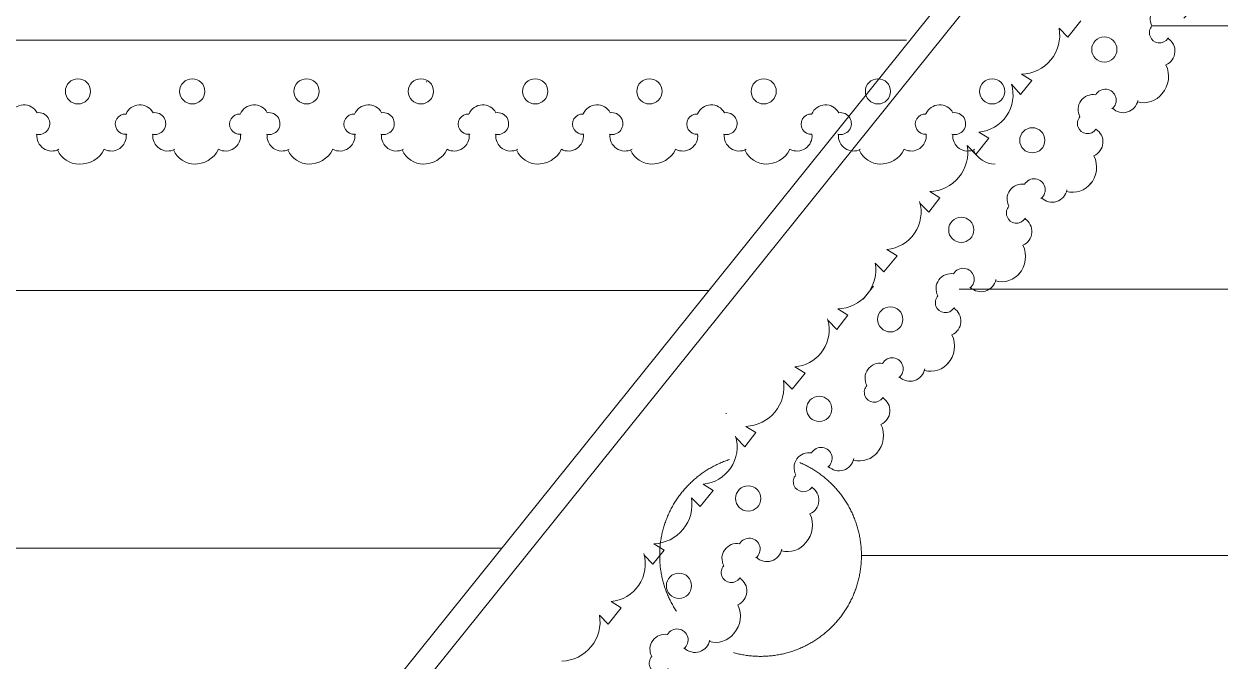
# Model space of a CAD drawing. Header units: millimetres. Extents: x 2399 to 111977, y 1313 to 59551.
# Drawn here: x 13349 to 15164, y 39237 to 40204 of the extents above; entities that cross this region are included whole.
import ezdxf

# ---------------------------------------------------------------- set-up
doc = ezdxf.new("R2010")
doc.units = ezdxf.units.MM
doc.linetypes.add('Невидимая', pattern=[391.222223, 282.222223, -109])
doc.layers.add('main line', color=7, linetype='Continuous', lineweight=13)

msp = doc.modelspace()

# ---------------------------------------------------------------- linework, layer by layer
at = {"layer": 'main line', "color": 7, "linetype": 'Continuous', "lineweight": 13}
for p, q in [((15551.7754, 41248.5074), (13784.5939, 39048.0426)), ((15538.3603, 41174.8271), (13827.993, 39045.1065)), ((14919.4152, 40197.378), (14932.6267, 40183.8338)), ((14932.6267, 40183.8338), (14952.414, 40208.471)), ((15060.1686, 40200.9059), (15413.5067, 40200.9059)), ((11458.7531, 40179.4455), (14687.6052, 40179.4455)), ((14877.8811, 40118.0406), (14862.47, 40127.5722)), ((14847.0413, 40112.6501), (14860.9354, 40096.6328)), ((14860.9354, 40096.6328), (14877.8811, 40118.0406)), ((14793.1569, 40005.7092), (14812.9442, 40030.3464)), ((14812.9442, 40030.3464), (14797.5331, 40039.878)), ((14779.9454, 40019.2534), (14793.1569, 40005.7092)), ((14721.4656, 39918.5082), (14738.4113, 39939.9159)), ((14738.4113, 39939.9159), (14723.0002, 39949.4476)), ((14708.2541, 39932.0524), (14721.4656, 39918.5082)), ((14653.6871, 39827.5845), (14673.4745, 39852.2218)), ((14673.4745, 39852.2218), (14658.0634, 39861.7534)), ((14640.4756, 39841.1287), (14653.6871, 39827.5845)), ((13269.8099, 39799.2732), (14387.9031, 39799.2732)), ((14637.8779, 39805.9554), (14622.3262, 39786.1875)), ((14767.799, 39801.2776), (16357.9296, 39801.2776)), ((14581.9958, 39740.3835), (14598.9415, 39761.7913)), ((14598.9415, 39761.7913), (14583.5304, 39771.3229)), ((14568.7844, 39753.9277), (14581.9958, 39740.3835)), ((14514.2173, 39649.4599), (14534.0047, 39674.0971)), ((14534.0047, 39674.0971), (14518.5936, 39683.6288)), ((14501.0059, 39663.0041), (14514.2173, 39649.4599)), ((14429.3146, 39575.8031), (14442.5261, 39562.2589)), ((14442.5261, 39562.2589), (14459.4718, 39583.6667)), ((14459.4718, 39583.6667), (14444.0607, 39593.1983)), ((14394.5349, 39495.9725), (14379.1238, 39505.5041)), ((14361.5361, 39484.8795), (14374.7476, 39471.3353)), ((14374.7476, 39471.3353), (14394.5349, 39495.9725)), ((14320.002, 39405.5421), (14304.5909, 39415.0737)), ((14073.9663, 39408.3643), (13270.3271, 39408.3643)), ((14289.8448, 39397.6785), (14303.0563, 39384.1343)), ((14303.0563, 39384.1343), (14320.002, 39405.5421)), ((14619.4789, 39397.1859), (16471.0864, 39397.1859)), ((14255.0651, 39317.8479), (14239.654, 39327.3795)), ((14222.0663, 39306.7549), (14235.2778, 39293.2107)), ((14235.2778, 39293.2107), (14255.0651, 39317.8479))]:
    msp.add_line(p, q, dxfattribs=at)
at = {"layer": 'main line', "color": 7, "linetype": 'Continuous', "lineweight": 13, "flags": 128}
for points in [[(15108.7727, 40212.8237, 1.219803903), (15084.0509, 40234.2477, 0.63216014), (15060.1686, 40200.9059, 1.067465283), (15084.3589, 40182.0281, -0.60309642), (15081.4551, 40141.7183)], [(15108.7727, 40212.8237, 1.219803903), (15084.0509, 40234.2477, 0.63216014), (15060.1686, 40200.9059, 1.067465283), (15084.3589, 40182.0281, -0.60309642), (15081.4551, 40141.7183)], [(15108.7727, 40212.8237, 1.219803903), (15084.0509, 40234.2477, 0.63216014), (15060.1686, 40200.9059, 1.067465283), (15084.3589, 40182.0281, -0.60309642), (15081.4551, 40141.7183)], [(15108.7727, 40212.8237, 1.219803903), (15084.0509, 40234.2477, 0.63216014), (15060.1686, 40200.9059, 1.067465283), (15084.3589, 40182.0281, -0.60309642), (15081.4551, 40141.7183)], [(15108.7727, 40212.8237, 1.219803903), (15084.0509, 40234.2477, 0.63216014), (15060.1686, 40200.9059, 1.067465283), (15084.3589, 40182.0281, -0.60309642), (15081.4551, 40141.7183)], [(15108.7727, 40212.8237, 1.219803903), (15084.0509, 40234.2477, 0.63216014), (15060.1686, 40200.9059, 1.067465283), (15084.3589, 40182.0281, -0.60309642), (15081.4551, 40141.7183)], [(15085.103, 40182.9667, -0.017938026), (15084.5664, 40181.8973)], [(15085.103, 40182.9667, -0.017938026), (15084.5664, 40181.8973)], [(15085.103, 40182.9667, -0.017938026), (15084.5664, 40181.8973)], [(15085.103, 40182.9667, -0.017938026), (15084.5664, 40181.8973)], [(15085.103, 40182.9667, -0.017938026), (15084.5664, 40181.8973)], [(15085.103, 40182.9667, -0.017938026), (15084.5664, 40181.8973)], [(15075.4021, 40098.1167, 0.304535594), (15081.4551, 40141.7183)], [(15075.4021, 40098.1167, 0.304535594), (15081.4551, 40141.7183)], [(15075.4021, 40098.1167, 0.304535594), (15081.4551, 40141.7183)], [(15075.4021, 40098.1167, 0.304535594), (15081.4551, 40141.7183)], [(15075.4021, 40098.1167, 0.304535594), (15081.4551, 40141.7183)], [(15075.4021, 40098.1167, 0.304535594), (15081.4551, 40141.7183)], [(13960.2201, 40116.2807, -0.017938026), (13959.0369, 40116.1033)], [(13960.2201, 40116.2807, -0.017938026), (13959.0369, 40116.1033)], [(13960.2201, 40116.2807, -0.017938026), (13959.0369, 40116.1033)], [(13960.2201, 40116.2807, -0.017938026), (13959.0369, 40116.1033)], [(13960.2201, 40116.2807, -0.017938026), (13959.0369, 40116.1033)], [(14999.5184, 40075.0101, 1.219803903), (14974.7966, 40096.4341, 0.63216014), (14950.9143, 40063.0923, 1.067465283), (14975.1046, 40044.2145, -0.60309642), (14972.2008, 40003.9047)], [(14999.5184, 40075.0101, 1.219803903), (14974.7966, 40096.4341, 0.63216014), (14950.9143, 40063.0923, 1.067465283), (14975.1046, 40044.2145, -0.60309642), (14972.2008, 40003.9047)], [(14999.5184, 40075.0101, 1.219803903), (14974.7966, 40096.4341, 0.63216014), (14950.9143, 40063.0923, 1.067465283), (14975.1046, 40044.2145, -0.60309642), (14972.2008, 40003.9047)], [(14999.5184, 40075.0101, 1.219803903), (14974.7966, 40096.4341, 0.63216014), (14950.9143, 40063.0923, 1.067465283), (14975.1046, 40044.2145, -0.60309642), (14972.2008, 40003.9047)], [(14999.5184, 40075.0101, 1.219803903), (14974.7966, 40096.4341, 0.63216014), (14950.9143, 40063.0923, 1.067465283), (14975.1046, 40044.2145, -0.60309642), (14972.2008, 40003.9047)], [(14999.5184, 40075.0101, 1.219803903), (14974.7966, 40096.4341, 0.63216014), (14950.9143, 40063.0923, 1.067465283), (14975.1046, 40044.2145, -0.60309642), (14972.2008, 40003.9047)], [(15000.2624, 40075.9486, 0.60309642), (15038.8467, 40087.9721)], [(15000.2624, 40075.9486, 0.60309642), (15038.8467, 40087.9721)], [(15000.2624, 40075.9486, 0.60309642), (15038.8467, 40087.9721)], [(15000.2624, 40075.9486, 0.60309642), (15038.8467, 40087.9721)], [(15000.2624, 40075.9486, 0.60309642), (15038.8467, 40087.9721)], [(15000.2624, 40075.9486, 0.60309642), (15038.8467, 40087.9721)], [(15038.305, 40085.7033, 0.304535594), (15075.4021, 40098.1167)], [(15038.305, 40085.7033, 0.304535594), (15075.4021, 40098.1167)], [(15038.305, 40085.7033, 0.304535594), (15075.4021, 40098.1167)], [(15038.305, 40085.7033, 0.304535594), (15075.4021, 40098.1167)], [(15038.305, 40085.7033, 0.304535594), (15075.4021, 40098.1167)], [(15038.305, 40085.7033, 0.304535594), (15075.4021, 40098.1167)], [(13367.4943, 40036.4966, 1.219803903), (13368.9247, 40069.1785, 0.63216014), (13327.9607, 40067.1802, 1.067465283), (13328.1955, 40036.4966, -0.60309642), (13294.8037, 40013.7303)], [(13367.4943, 40036.4966, 1.219803903), (13368.9247, 40069.1785, 0.63216014), (13327.9607, 40067.1802, 1.067465283), (13328.1955, 40036.4966, -0.60309642), (13294.8037, 40013.7303)], [(13367.4943, 40036.4966, 1.219803903), (13368.9247, 40069.1785, 0.63216014), (13327.9607, 40067.1802, 1.067465283), (13328.1955, 40036.4966, -0.60309642), (13294.8037, 40013.7303)], [(13367.4943, 40036.4966, 1.219803903), (13368.9247, 40069.1785, 0.63216014), (13327.9607, 40067.1802, 1.067465283), (13328.1955, 40036.4966, -0.60309642), (13294.8037, 40013.7303)], [(13367.4943, 40036.4966, 1.219803903), (13368.9247, 40069.1785, 0.63216014), (13327.9607, 40067.1802, 1.067465283), (13328.1955, 40036.4966, -0.60309642), (13294.8037, 40013.7303)], [(13367.4943, 40036.4966, 1.219803903), (13368.9247, 40069.1785, 0.63216014), (13327.9607, 40067.1802, 1.067465283), (13328.1955, 40036.4966, -0.60309642), (13294.8037, 40013.7303)], [(13543.361, 40036.4966, 1.219803903), (13544.7914, 40069.1785, 0.63216014), (13503.8274, 40067.1802, 1.067465283), (13504.0622, 40036.4966, -0.60309642), (13470.6704, 40013.7303)], [(13543.361, 40036.4966, 1.219803903), (13544.7914, 40069.1785, 0.63216014), (13503.8274, 40067.1802, 1.067465283), (13504.0622, 40036.4966, -0.60309642), (13470.6704, 40013.7303)], [(13543.361, 40036.4966, 1.219803903), (13544.7914, 40069.1785, 0.63216014), (13503.8274, 40067.1802, 1.067465283), (13504.0622, 40036.4966, -0.60309642), (13470.6704, 40013.7303)], [(13543.361, 40036.4966, 1.219803903), (13544.7914, 40069.1785, 0.63216014), (13503.8274, 40067.1802, 1.067465283), (13504.0622, 40036.4966, -0.60309642), (13470.6704, 40013.7303)], [(13543.361, 40036.4966, 1.219803903), (13544.7914, 40069.1785, 0.63216014), (13503.8274, 40067.1802, 1.067465283), (13504.0622, 40036.4966, -0.60309642), (13470.6704, 40013.7303)], [(13543.361, 40036.4966, 1.219803903), (13544.7914, 40069.1785, 0.63216014), (13503.8274, 40067.1802, 1.067465283), (13504.0622, 40036.4966, -0.60309642), (13470.6704, 40013.7303)], [(13716.773, 40036.4966, 1.219803903), (13718.2034, 40069.1785, 0.63216014), (13677.2394, 40067.1802, 1.067465283), (13677.4741, 40036.4966, -0.60309642), (13644.0824, 40013.7303)], [(13716.773, 40036.4966, 1.219803903), (13718.2034, 40069.1785, 0.63216014), (13677.2394, 40067.1802, 1.067465283), (13677.4741, 40036.4966, -0.60309642), (13644.0824, 40013.7303)], [(13716.773, 40036.4966, 1.219803903), (13718.2034, 40069.1785, 0.63216014), (13677.2394, 40067.1802, 1.067465283), (13677.4741, 40036.4966, -0.60309642), (13644.0824, 40013.7303)], [(13716.773, 40036.4966, 1.219803903), (13718.2034, 40069.1785, 0.63216014), (13677.2394, 40067.1802, 1.067465283), (13677.4741, 40036.4966, -0.60309642), (13644.0824, 40013.7303)], [(13716.773, 40036.4966, 1.219803903), (13718.2034, 40069.1785, 0.63216014), (13677.2394, 40067.1802, 1.067465283), (13677.4741, 40036.4966, -0.60309642), (13644.0824, 40013.7303)], [(13716.773, 40036.4966, 1.219803903), (13718.2034, 40069.1785, 0.63216014), (13677.2394, 40067.1802, 1.067465283), (13677.4741, 40036.4966, -0.60309642), (13644.0824, 40013.7303)], [(13890.1849, 40036.4966, 1.219803903), (13891.6154, 40069.1785, 0.63216014), (13850.6513, 40067.1802, 1.067465283), (13850.8861, 40036.4966, -0.60309642), (13817.4943, 40013.7303)], [(13890.1849, 40036.4966, 1.219803903), (13891.6154, 40069.1785, 0.63216014), (13850.6513, 40067.1802, 1.067465283), (13850.8861, 40036.4966, -0.60309642), (13817.4943, 40013.7303)], [(13890.1849, 40036.4966, 1.219803903), (13891.6154, 40069.1785, 0.63216014), (13850.6513, 40067.1802, 1.067465283), (13850.8861, 40036.4966, -0.60309642), (13817.4943, 40013.7303)], [(13890.1849, 40036.4966, 1.219803903), (13891.6154, 40069.1785, 0.63216014), (13850.6513, 40067.1802, 1.067465283), (13850.8861, 40036.4966, -0.60309642), (13817.4943, 40013.7303)], [(13890.1849, 40036.4966, 1.219803903), (13891.6154, 40069.1785, 0.63216014), (13850.6513, 40067.1802, 1.067465283), (13850.8861, 40036.4966, -0.60309642), (13817.4943, 40013.7303)], [(13890.1849, 40036.4966, 1.219803903), (13891.6154, 40069.1785, 0.63216014), (13850.6513, 40067.1802, 1.067465283), (13850.8861, 40036.4966, -0.60309642), (13817.4943, 40013.7303)], [(14024.1661, 40067.4231, 0.00290429), (14024.0633, 40067.1802, 1.067465283), (14024.2981, 40036.4966, -0.60309642), (13990.9063, 40013.7303)], [(14024.1661, 40067.4231, 0.00290429), (14024.0633, 40067.1802, 1.067465283), (14024.2981, 40036.4966, -0.60309642), (13990.9063, 40013.7303)], [(14024.1661, 40067.4231, 0.00290429), (14024.0633, 40067.1802, 1.067465283), (14024.2981, 40036.4966, -0.60309642), (13990.9063, 40013.7303)], [(14024.1661, 40067.4231, 0.00290429), (14024.0633, 40067.1802, 1.067465283), (14024.2981, 40036.4966, -0.60309642), (13990.9063, 40013.7303)], [(14024.1661, 40067.4231, 0.00290429), (14024.0633, 40067.1802, 1.067465283), (14024.2981, 40036.4966, -0.60309642), (13990.9063, 40013.7303)], [(14024.1661, 40067.4231, 0.00290429), (14024.0633, 40067.1802, 1.067465283), (14024.2981, 40036.4966, -0.60309642), (13990.9063, 40013.7303)], [(14063.5969, 40036.4966, 1.219803903), (14065.0273, 40069.1785, 0.628102669), (14024.1661, 40067.4231)], [(14063.5969, 40036.4966, 1.219803903), (14065.0273, 40069.1785, 0.628102669), (14024.1661, 40067.4231)], [(14063.5969, 40036.4966, 1.219803903), (14065.0273, 40069.1785, 0.628102669), (14024.1661, 40067.4231)], [(14063.5969, 40036.4966, 1.219803903), (14065.0273, 40069.1785, 0.628102669), (14024.1661, 40067.4231)], [(14063.5969, 40036.4966, 1.219803903), (14065.0273, 40069.1785, 0.628102669), (14024.1661, 40067.4231)], [(14063.5969, 40036.4966, 1.219803903), (14065.0273, 40069.1785, 0.628102669), (14024.1661, 40067.4231)], [(14197.4753, 40067.1802, 1.067465283), (14197.71, 40036.4966, -0.60309642), (14164.3183, 40013.7303)], [(14197.4753, 40067.1802, 1.067465283), (14197.71, 40036.4966, -0.60309642), (14164.3183, 40013.7303)], [(14197.4753, 40067.1802, 1.067465283), (14197.71, 40036.4966, -0.60309642), (14164.3183, 40013.7303)], [(14197.4753, 40067.1802, 1.067465283), (14197.71, 40036.4966, -0.60309642), (14164.3183, 40013.7303)], [(14197.4753, 40067.1802, 1.067465283), (14197.71, 40036.4966, -0.60309642), (14164.3183, 40013.7303)], [(14236.9061, 40036.4966, 1.219803903), (14238.3365, 40069.1785, 0.628102669), (14197.4753, 40067.4231)], [(14236.9061, 40036.4966, 1.219803903), (14238.3365, 40069.1785, 0.628102669), (14197.4753, 40067.4231)], [(14236.9061, 40036.4966, 1.219803903), (14238.3365, 40069.1785, 0.628102669), (14197.4753, 40067.4231)], [(14236.9061, 40036.4966, 1.219803903), (14238.3365, 40069.1785, 0.628102669), (14197.4753, 40067.4231)], [(14236.9061, 40036.4966, 1.219803903), (14238.3365, 40069.1785, 0.628102669), (14197.4753, 40067.4231)], [(14236.9061, 40036.4966, 1.219803903), (14238.3365, 40069.1785, 0.628102669), (14197.4753, 40067.4231)], [(14370.7844, 40067.1802, 1.067465283), (14371.0192, 40036.4966, -0.60309642), (14337.6274, 40013.7303)], [(14370.7844, 40067.1802, 1.067465283), (14371.0192, 40036.4966, -0.60309642), (14337.6274, 40013.7303)], [(14370.7844, 40067.1802, 1.067465283), (14371.0192, 40036.4966, -0.60309642), (14337.6274, 40013.7303)], [(14370.7844, 40067.1802, 1.067465283), (14371.0192, 40036.4966, -0.60309642), (14337.6274, 40013.7303)], [(14370.7844, 40067.1802, 1.067465283), (14371.0192, 40036.4966, -0.60309642), (14337.6274, 40013.7303)], [(14410.2152, 40036.4966, 1.219803903), (14411.6457, 40069.1785, 0.628102669), (14370.7844, 40067.4231)], [(14410.2152, 40036.4966, 1.219803903), (14411.6457, 40069.1785, 0.628102669), (14370.7844, 40067.4231)], [(14410.2152, 40036.4966, 1.219803903), (14411.6457, 40069.1785, 0.628102669), (14370.7844, 40067.4231)], [(14410.2152, 40036.4966, 1.219803903), (14411.6457, 40069.1785, 0.628102669), (14370.7844, 40067.4231)], [(14410.2152, 40036.4966, 1.219803903), (14411.6457, 40069.1785, 0.628102669), (14370.7844, 40067.4231)], [(14410.2152, 40036.4966, 1.219803903), (14411.6457, 40069.1785, 0.628102669), (14370.7844, 40067.4231)], [(14544.0936, 40067.1802, 1.067465283), (14544.3284, 40036.4966, -0.60309642), (14510.9366, 40013.7303)], [(14544.0936, 40067.1802, 1.067465283), (14544.3284, 40036.4966, -0.60309642), (14510.9366, 40013.7303)], [(14544.0936, 40067.1802, 1.067465283), (14544.3284, 40036.4966, -0.60309642), (14510.9366, 40013.7303)], [(14544.0936, 40067.1802, 1.067465283), (14544.3284, 40036.4966, -0.60309642), (14510.9366, 40013.7303)], [(14544.0936, 40067.1802, 1.067465283), (14544.3284, 40036.4966, -0.60309642), (14510.9366, 40013.7303)], [(14583.5244, 40036.4966, 1.219803903), (14584.9549, 40069.1785, 0.628102669), (14544.0936, 40067.4231)], [(14583.5244, 40036.4966, 1.219803903), (14584.9549, 40069.1785, 0.628102669), (14544.0936, 40067.4231)], [(14583.5244, 40036.4966, 1.219803903), (14584.9549, 40069.1785, 0.628102669), (14544.0936, 40067.4231)], [(14583.5244, 40036.4966, 1.219803903), (14584.9549, 40069.1785, 0.628102669), (14544.0936, 40067.4231)], [(14583.5244, 40036.4966, 1.219803903), (14584.9549, 40069.1785, 0.628102669), (14544.0936, 40067.4231)], [(14583.5244, 40036.4966, 1.219803903), (14584.9549, 40069.1785, 0.628102669), (14544.0936, 40067.4231)], [(14717.4028, 40067.1802, 1.067465283), (14717.6376, 40036.4966, -0.60309642), (14684.2458, 40013.7303)], [(14717.4028, 40067.1802, 1.067465283), (14717.6376, 40036.4966, -0.60309642), (14684.2458, 40013.7303)], [(14717.4028, 40067.1802, 1.067465283), (14717.6376, 40036.4966, -0.60309642), (14684.2458, 40013.7303)], [(14717.4028, 40067.1802, 1.067465283), (14717.6376, 40036.4966, -0.60309642), (14684.2458, 40013.7303)], [(14717.4028, 40067.1802, 1.067465283), (14717.6376, 40036.4966, -0.60309642), (14684.2458, 40013.7303)], [(14756.8336, 40036.4966, 1.219803903), (14758.264, 40069.1785, 0.628102669), (14717.4028, 40067.4231)], [(14756.8336, 40036.4966, 1.219803903), (14758.264, 40069.1785, 0.628102669), (14717.4028, 40067.4231)], [(14756.8336, 40036.4966, 1.219803903), (14758.264, 40069.1785, 0.628102669), (14717.4028, 40067.4231)], [(14756.8336, 40036.4966, 1.219803903), (14758.264, 40069.1785, 0.628102669), (14717.4028, 40067.4231)], [(14756.8336, 40036.4966, 1.219803903), (14758.264, 40069.1785, 0.628102669), (14717.4028, 40067.4231)], [(14756.8336, 40036.4966, 1.219803903), (14758.264, 40069.1785, 0.628102669), (14717.4028, 40067.4231)], [(13368.692, 40036.4966, 0.60309642), (13402.0838, 40013.7303)], [(13368.692, 40036.4966, 0.60309642), (13402.0838, 40013.7303)], [(13368.692, 40036.4966, 0.60309642), (13402.0838, 40013.7303)], [(13368.692, 40036.4966, 0.60309642), (13402.0838, 40013.7303)], [(13368.692, 40036.4966, 0.60309642), (13402.0838, 40013.7303)], [(13368.692, 40036.4966, 0.60309642), (13402.0838, 40013.7303)], [(13505.2599, 40036.4966, -0.017938026), (13504.0885, 40036.2527)], [(13505.2599, 40036.4966, -0.017938026), (13504.0885, 40036.2527)], [(13505.2599, 40036.4966, -0.017938026), (13504.0885, 40036.2527)], [(13505.2599, 40036.4966, -0.017938026), (13504.0885, 40036.2527)], [(13505.2599, 40036.4966, -0.017938026), (13504.0885, 40036.2527)], [(13505.2599, 40036.4966, -0.017938026), (13504.0885, 40036.2527)], [(13544.5587, 40036.4966, 0.60309642), (13577.9505, 40013.7303)], [(13544.5587, 40036.4966, 0.60309642), (13577.9505, 40013.7303)], [(13544.5587, 40036.4966, 0.60309642), (13577.9505, 40013.7303)], [(13544.5587, 40036.4966, 0.60309642), (13577.9505, 40013.7303)], [(13544.5587, 40036.4966, 0.60309642), (13577.9505, 40013.7303)], [(13544.5587, 40036.4966, 0.60309642), (13577.9505, 40013.7303)], [(13678.6718, 40036.4966, -0.017938026), (13677.5005, 40036.2527)], [(13678.6718, 40036.4966, -0.017938026), (13677.5005, 40036.2527)], [(13678.6718, 40036.4966, -0.017938026), (13677.5005, 40036.2527)], [(13678.6718, 40036.4966, -0.017938026), (13677.5005, 40036.2527)], [(13678.6718, 40036.4966, -0.017938026), (13677.5005, 40036.2527)], [(13678.6718, 40036.4966, -0.017938026), (13677.5005, 40036.2527)], [(13717.9707, 40036.4966, 0.60309642), (13751.3624, 40013.7303)], [(13717.9707, 40036.4966, 0.60309642), (13751.3624, 40013.7303)], [(13717.9707, 40036.4966, 0.60309642), (13751.3624, 40013.7303)], [(13717.9707, 40036.4966, 0.60309642), (13751.3624, 40013.7303)], [(13717.9707, 40036.4966, 0.60309642), (13751.3624, 40013.7303)], [(13717.9707, 40036.4966, 0.60309642), (13751.3624, 40013.7303)], [(13852.0838, 40036.4966, -0.017938026), (13850.9125, 40036.2527)], [(13852.0838, 40036.4966, -0.017938026), (13850.9125, 40036.2527)], [(13852.0838, 40036.4966, -0.017938026), (13850.9125, 40036.2527)], [(13852.0838, 40036.4966, -0.017938026), (13850.9125, 40036.2527)], [(13852.0838, 40036.4966, -0.017938026), (13850.9125, 40036.2527)], [(13852.0838, 40036.4966, -0.017938026), (13850.9125, 40036.2527)], [(13891.3826, 40036.4966, 0.60309642), (13924.7744, 40013.7303)], [(13891.3826, 40036.4966, 0.60309642), (13924.7744, 40013.7303)], [(13891.3826, 40036.4966, 0.60309642), (13924.7744, 40013.7303)], [(13891.3826, 40036.4966, 0.60309642), (13924.7744, 40013.7303)], [(13891.3826, 40036.4966, 0.60309642), (13924.7744, 40013.7303)], [(13891.3826, 40036.4966, 0.60309642), (13924.7744, 40013.7303)], [(14025.4958, 40036.4966, -0.017938026), (14024.3244, 40036.2527)], [(14064.7946, 40036.4966, 0.60309642), (14098.1864, 40013.7303)], [(14064.7946, 40036.4966, 0.60309642), (14098.1864, 40013.7303)], [(14064.7946, 40036.4966, 0.60309642), (14098.1864, 40013.7303)], [(14064.7946, 40036.4966, 0.60309642), (14098.1864, 40013.7303)], [(14064.7946, 40036.4966, 0.60309642), (14098.1864, 40013.7303)], [(14064.7946, 40036.4966, 0.60309642), (14098.1864, 40013.7303)], [(14238.1038, 40036.4966, 0.60309642), (14271.4955, 40013.7303)], [(14238.1038, 40036.4966, 0.60309642), (14271.4955, 40013.7303)], [(14238.1038, 40036.4966, 0.60309642), (14271.4955, 40013.7303)], [(14238.1038, 40036.4966, 0.60309642), (14271.4955, 40013.7303)], [(14238.1038, 40036.4966, 0.60309642), (14271.4955, 40013.7303)], [(14238.1038, 40036.4966, 0.60309642), (14271.4955, 40013.7303)], [(14411.4129, 40036.4966, 0.60309642), (14444.8047, 40013.7303)], [(14411.4129, 40036.4966, 0.60309642), (14444.8047, 40013.7303)], [(14411.4129, 40036.4966, 0.60309642), (14444.8047, 40013.7303)], [(14411.4129, 40036.4966, 0.60309642), (14444.8047, 40013.7303)], [(14411.4129, 40036.4966, 0.60309642), (14444.8047, 40013.7303)], [(14411.4129, 40036.4966, 0.60309642), (14444.8047, 40013.7303)], [(14584.7221, 40036.4966, 0.60309642), (14618.1139, 40013.7303)], [(14584.7221, 40036.4966, 0.60309642), (14618.1139, 40013.7303)], [(14584.7221, 40036.4966, 0.60309642), (14618.1139, 40013.7303)], [(14584.7221, 40036.4966, 0.60309642), (14618.1139, 40013.7303)], [(14584.7221, 40036.4966, 0.60309642), (14618.1139, 40013.7303)], [(14584.7221, 40036.4966, 0.60309642), (14618.1139, 40013.7303)], [(14758.0313, 40036.4966, 0.60309642), (14791.423, 40013.7303)], [(14758.0313, 40036.4966, 0.60309642), (14791.423, 40013.7303)], [(14758.0313, 40036.4966, 0.60309642), (14791.423, 40013.7303)], [(14758.0313, 40036.4966, 0.60309642), (14791.423, 40013.7303)], [(14758.0313, 40036.4966, 0.60309642), (14791.423, 40013.7303)], [(14758.0313, 40036.4966, 0.60309642), (14791.423, 40013.7303)], [(13399.9694, 40012.7454, 0.304535594), (13432.7427, 39991.3868)], [(13399.9694, 40012.7454, 0.304535594), (13432.7427, 39991.3868)], [(13399.9694, 40012.7454, 0.304535594), (13432.7427, 39991.3868)], [(13399.9694, 40012.7454, 0.304535594), (13432.7427, 39991.3868)], [(13399.9694, 40012.7454, 0.304535594), (13432.7427, 39991.3868)], [(13399.9694, 40012.7454, 0.304535594), (13432.7427, 39991.3868)], [(13432.7427, 39991.3868, 0.304535594), (13470.6704, 40013.7303)], [(13432.7427, 39991.3868, 0.304535594), (13470.6704, 40013.7303)], [(13432.7427, 39991.3868, 0.304535594), (13470.6704, 40013.7303)], [(13432.7427, 39991.3868, 0.304535594), (13470.6704, 40013.7303)], [(13432.7427, 39991.3868, 0.304535594), (13470.6704, 40013.7303)], [(13432.7427, 39991.3868, 0.304535594), (13470.6704, 40013.7303)], [(13575.836, 40012.7454, 0.304535594), (13608.6094, 39991.3868)], [(13575.836, 40012.7454, 0.304535594), (13608.6094, 39991.3868)], [(13575.836, 40012.7454, 0.304535594), (13608.6094, 39991.3868)], [(13575.836, 40012.7454, 0.304535594), (13608.6094, 39991.3868)], [(13575.836, 40012.7454, 0.304535594), (13608.6094, 39991.3868)], [(13575.836, 40012.7454, 0.304535594), (13608.6094, 39991.3868)], [(13606.1547, 39991.3868, 0.304535594), (13644.0824, 40013.7303)], [(13606.1547, 39991.3868, 0.304535594), (13644.0824, 40013.7303)], [(13606.1547, 39991.3868, 0.304535594), (13644.0824, 40013.7303)], [(13606.1547, 39991.3868, 0.304535594), (13644.0824, 40013.7303)], [(13606.1547, 39991.3868, 0.304535594), (13644.0824, 40013.7303)], [(13606.1547, 39991.3868, 0.304535594), (13644.0824, 40013.7303)], [(13749.248, 40012.7454, 0.304535594), (13782.0214, 39991.3868)], [(13749.248, 40012.7454, 0.304535594), (13782.0214, 39991.3868)], [(13749.248, 40012.7454, 0.304535594), (13782.0214, 39991.3868)], [(13749.248, 40012.7454, 0.304535594), (13782.0214, 39991.3868)], [(13749.248, 40012.7454, 0.304535594), (13782.0214, 39991.3868)], [(13749.248, 40012.7454, 0.304535594), (13782.0214, 39991.3868)], [(13779.5666, 39991.3868, 0.304535594), (13817.4943, 40013.7303)], [(13779.5666, 39991.3868, 0.304535594), (13817.4943, 40013.7303)], [(13779.5666, 39991.3868, 0.304535594), (13817.4943, 40013.7303)], [(13779.5666, 39991.3868, 0.304535594), (13817.4943, 40013.7303)], [(13779.5666, 39991.3868, 0.304535594), (13817.4943, 40013.7303)], [(13779.5666, 39991.3868, 0.304535594), (13817.4943, 40013.7303)], [(13922.66, 40012.7454, 0.304535594), (13955.4333, 39991.3868)], [(13922.66, 40012.7454, 0.304535594), (13955.4333, 39991.3868)], [(13922.66, 40012.7454, 0.304535594), (13955.4333, 39991.3868)], [(13922.66, 40012.7454, 0.304535594), (13955.4333, 39991.3868)], [(13922.66, 40012.7454, 0.304535594), (13955.4333, 39991.3868)], [(13922.66, 40012.7454, 0.304535594), (13955.4333, 39991.3868)], [(13952.9786, 39991.3868, 0.304535594), (13990.9063, 40013.7303)], [(13952.9786, 39991.3868, 0.304535594), (13990.9063, 40013.7303)], [(13952.9786, 39991.3868, 0.304535594), (13990.9063, 40013.7303)], [(13952.9786, 39991.3868, 0.304535594), (13990.9063, 40013.7303)], [(13952.9786, 39991.3868, 0.304535594), (13990.9063, 40013.7303)], [(13952.9786, 39991.3868, 0.304535594), (13990.9063, 40013.7303)], [(14096.0719, 40012.7454, 0.304535594), (14128.8453, 39991.3868)], [(14096.0719, 40012.7454, 0.304535594), (14128.8453, 39991.3868)], [(14096.0719, 40012.7454, 0.304535594), (14128.8453, 39991.3868)], [(14096.0719, 40012.7454, 0.304535594), (14128.8453, 39991.3868)], [(14096.0719, 40012.7454, 0.304535594), (14128.8453, 39991.3868)], [(14096.0719, 40012.7454, 0.304535594), (14128.8453, 39991.3868)], [(14126.3906, 39991.3868, 0.304535594), (14164.3183, 40013.7303)], [(14126.3906, 39991.3868, 0.304535594), (14164.3183, 40013.7303)], [(14126.3906, 39991.3868, 0.304535594), (14164.3183, 40013.7303)], [(14126.3906, 39991.3868, 0.304535594), (14164.3183, 40013.7303)], [(14126.3906, 39991.3868, 0.304535594), (14164.3183, 40013.7303)], [(14126.3906, 39991.3868, 0.304535594), (14164.3183, 40013.7303)], [(14269.3811, 40012.7454, 0.304535594), (14302.1545, 39991.3868)], [(14269.3811, 40012.7454, 0.304535594), (14302.1545, 39991.3868)], [(14269.3811, 40012.7454, 0.304535594), (14302.1545, 39991.3868)], [(14269.3811, 40012.7454, 0.304535594), (14302.1545, 39991.3868)], [(14269.3811, 40012.7454, 0.304535594), (14302.1545, 39991.3868)], [(14269.3811, 40012.7454, 0.304535594), (14302.1545, 39991.3868)], [(14299.6998, 39991.3868, 0.304535594), (14337.6274, 40013.7303)], [(14299.6998, 39991.3868, 0.304535594), (14337.6274, 40013.7303)], [(14299.6998, 39991.3868, 0.304535594), (14337.6274, 40013.7303)], [(14299.6998, 39991.3868, 0.304535594), (14337.6274, 40013.7303)], [(14299.6998, 39991.3868, 0.304535594), (14337.6274, 40013.7303)], [(14299.6998, 39991.3868, 0.304535594), (14337.6274, 40013.7303)], [(14442.6903, 40012.7454, 0.304535594), (14475.4637, 39991.3868)], [(14442.6903, 40012.7454, 0.304535594), (14475.4637, 39991.3868)], [(14442.6903, 40012.7454, 0.304535594), (14475.4637, 39991.3868)], [(14442.6903, 40012.7454, 0.304535594), (14475.4637, 39991.3868)], [(14442.6903, 40012.7454, 0.304535594), (14475.4637, 39991.3868)], [(14442.6903, 40012.7454, 0.304535594), (14475.4637, 39991.3868)], [(14473.0089, 39991.3868, 0.304535594), (14510.9366, 40013.7303)], [(14473.0089, 39991.3868, 0.304535594), (14510.9366, 40013.7303)], [(14473.0089, 39991.3868, 0.304535594), (14510.9366, 40013.7303)], [(14473.0089, 39991.3868, 0.304535594), (14510.9366, 40013.7303)], [(14473.0089, 39991.3868, 0.304535594), (14510.9366, 40013.7303)], [(14473.0089, 39991.3868, 0.304535594), (14510.9366, 40013.7303)], [(14615.9995, 40012.7454, 0.304535594), (14648.7728, 39991.3868)], [(14615.9995, 40012.7454, 0.304535594), (14648.7728, 39991.3868)], [(14615.9995, 40012.7454, 0.304535594), (14648.7728, 39991.3868)], [(14615.9995, 40012.7454, 0.304535594), (14648.7728, 39991.3868)], [(14615.9995, 40012.7454, 0.304535594), (14648.7728, 39991.3868)], [(14615.9995, 40012.7454, 0.304535594), (14648.7728, 39991.3868)], [(14646.3181, 39991.3868, 0.304535594), (14684.2458, 40013.7303)], [(14646.3181, 39991.3868, 0.304535594), (14684.2458, 40013.7303)], [(14646.3181, 39991.3868, 0.304535594), (14684.2458, 40013.7303)], [(14646.3181, 39991.3868, 0.304535594), (14684.2458, 40013.7303)], [(14646.3181, 39991.3868, 0.304535594), (14684.2458, 40013.7303)], [(14646.3181, 39991.3868, 0.304535594), (14684.2458, 40013.7303)], [(14789.3086, 40012.7454, 0.304535594), (14822.082, 39991.3868)], [(14789.3086, 40012.7454, 0.304535594), (14822.082, 39991.3868)], [(14789.3086, 40012.7454, 0.304535594), (14822.082, 39991.3868)], [(14789.3086, 40012.7454, 0.304535594), (14822.082, 39991.3868)], [(14789.3086, 40012.7454, 0.304535594), (14822.082, 39991.3868)], [(14789.3086, 40012.7454, 0.304535594), (14822.082, 39991.3868)], [(14966.1477, 39960.3031, 0.304535594), (14972.2008, 40003.9047)], [(14966.1477, 39960.3031, 0.304535594), (14972.2008, 40003.9047)], [(14966.1477, 39960.3031, 0.304535594), (14972.2008, 40003.9047)], [(14966.1477, 39960.3031, 0.304535594), (14972.2008, 40003.9047)], [(14966.1477, 39960.3031, 0.304535594), (14972.2008, 40003.9047)], [(14966.1477, 39960.3031, 0.304535594), (14972.2008, 40003.9047)], [(14891.789, 39939.1201, 1.219803903), (14867.0673, 39960.5441, 0.63216014), (14843.1849, 39927.2023, 1.067465283), (14867.3753, 39908.3245, -0.60309642), (14864.4714, 39868.0147)], [(14891.789, 39939.1201, 1.219803903), (14867.0673, 39960.5441, 0.63216014), (14843.1849, 39927.2023, 1.067465283), (14867.3753, 39908.3245, -0.60309642), (14864.4714, 39868.0147)], [(14891.789, 39939.1201, 1.219803903), (14867.0673, 39960.5441, 0.63216014), (14843.1849, 39927.2023, 1.067465283), (14867.3753, 39908.3245, -0.60309642), (14864.4714, 39868.0147)], [(14891.789, 39939.1201, 1.219803903), (14867.0673, 39960.5441, 0.63216014), (14843.1849, 39927.2023, 1.067465283), (14867.3753, 39908.3245, -0.60309642), (14864.4714, 39868.0147)], [(14891.789, 39939.1201, 1.219803903), (14867.0673, 39960.5441, 0.63216014), (14843.1849, 39927.2023, 1.067465283), (14867.3753, 39908.3245, -0.60309642), (14864.4714, 39868.0147)], [(14891.789, 39939.1201, 1.219803903), (14867.0673, 39960.5441, 0.63216014), (14843.1849, 39927.2023, 1.067465283), (14867.3753, 39908.3245, -0.60309642), (14864.4714, 39868.0147)], [(14930.5756, 39949.8133, 0.304535594), (14967.6727, 39962.2267)], [(14930.5756, 39949.8133, 0.304535594), (14967.6727, 39962.2267)], [(14930.5756, 39949.8133, 0.304535594), (14967.6727, 39962.2267)], [(14930.5756, 39949.8133, 0.304535594), (14967.6727, 39962.2267)], [(14930.5756, 39949.8133, 0.304535594), (14967.6727, 39962.2267)], [(14930.5756, 39949.8133, 0.304535594), (14967.6727, 39962.2267)], [(14892.5331, 39940.0586, 0.60309642), (14931.1174, 39952.0821)], [(14892.5331, 39940.0586, 0.60309642), (14931.1174, 39952.0821)], [(14892.5331, 39940.0586, 0.60309642), (14931.1174, 39952.0821)], [(14892.5331, 39940.0586, 0.60309642), (14931.1174, 39952.0821)], [(14892.5331, 39940.0586, 0.60309642), (14931.1174, 39952.0821)], [(14892.5331, 39940.0586, 0.60309642), (14931.1174, 39952.0821)], [(14868.1193, 39909.2631, -0.017938026), (14867.5827, 39908.1936)], [(14868.1193, 39909.2631, -0.017938026), (14867.5827, 39908.1936)], [(14868.1193, 39909.2631, -0.017938026), (14867.5827, 39908.1936)], [(14868.1193, 39909.2631, -0.017938026), (14867.5827, 39908.1936)], [(14868.1193, 39909.2631, -0.017938026), (14867.5827, 39908.1936)], [(14868.1193, 39909.2631, -0.017938026), (14867.5827, 39908.1936)], [(14858.4184, 39824.413, 0.304535594), (14864.4714, 39868.0147)], [(14858.4184, 39824.413, 0.304535594), (14864.4714, 39868.0147)], [(14858.4184, 39824.413, 0.304535594), (14864.4714, 39868.0147)], [(14858.4184, 39824.413, 0.304535594), (14864.4714, 39868.0147)], [(14858.4184, 39824.413, 0.304535594), (14864.4714, 39868.0147)], [(14858.4184, 39824.413, 0.304535594), (14864.4714, 39868.0147)], [(14784.0597, 39803.23, 1.219803903), (14759.338, 39824.6541, 0.63216014), (14735.4556, 39791.3122, 1.067465283), (14759.6459, 39772.4345, -0.60309642), (14756.7421, 39732.1247)], [(14784.0597, 39803.23, 1.219803903), (14759.338, 39824.6541, 0.63216014), (14735.4556, 39791.3122, 1.067465283), (14759.6459, 39772.4345, -0.60309642), (14756.7421, 39732.1247)], [(14784.0597, 39803.23, 1.219803903), (14759.338, 39824.6541, 0.63216014), (14735.4556, 39791.3122, 1.067465283), (14759.6459, 39772.4345, -0.60309642), (14756.7421, 39732.1247)], [(14784.0597, 39803.23, 1.219803903), (14759.338, 39824.6541, 0.63216014), (14735.4556, 39791.3122, 1.067465283), (14759.6459, 39772.4345, -0.60309642), (14756.7421, 39732.1247)], [(14784.0597, 39803.23, 1.219803903), (14759.338, 39824.6541, 0.63216014), (14735.4556, 39791.3122, 1.067465283), (14759.6459, 39772.4345, -0.60309642), (14756.7421, 39732.1247)], [(14784.0597, 39803.23, 1.219803903), (14759.338, 39824.6541, 0.63216014), (14735.4556, 39791.3122, 1.067465283), (14759.6459, 39772.4345, -0.60309642), (14756.7421, 39732.1247)], [(14784.8037, 39804.1686, 0.60309642), (14823.388, 39816.1921)], [(14784.8037, 39804.1686, 0.60309642), (14823.388, 39816.1921)], [(14784.8037, 39804.1686, 0.60309642), (14823.388, 39816.1921)], [(14784.8037, 39804.1686, 0.60309642), (14823.388, 39816.1921)], [(14784.8037, 39804.1686, 0.60309642), (14823.388, 39816.1921)], [(14784.8037, 39804.1686, 0.60309642), (14823.388, 39816.1921)], [(14822.8463, 39813.9233, 0.304535594), (14859.9434, 39826.3366)], [(14822.8463, 39813.9233, 0.304535594), (14859.9434, 39826.3366)], [(14822.8463, 39813.9233, 0.304535594), (14859.9434, 39826.3366)], [(14822.8463, 39813.9233, 0.304535594), (14859.9434, 39826.3366)], [(14822.8463, 39813.9233, 0.304535594), (14859.9434, 39826.3366)], [(14822.8463, 39813.9233, 0.304535594), (14859.9434, 39826.3366)], [(14760.39, 39773.373, -0.017938026), (14759.8534, 39772.3036)], [(14760.39, 39773.373, -0.017938026), (14759.8534, 39772.3036)], [(14760.39, 39773.373, -0.017938026), (14759.8534, 39772.3036)], [(14760.39, 39773.373, -0.017938026), (14759.8534, 39772.3036)], [(14760.39, 39773.373, -0.017938026), (14759.8534, 39772.3036)], [(14760.39, 39773.373, -0.017938026), (14759.8534, 39772.3036)], [(14750.6891, 39688.523, 0.304535594), (14756.7421, 39732.1247)], [(14750.6891, 39688.523, 0.304535594), (14756.7421, 39732.1247)], [(14750.6891, 39688.523, 0.304535594), (14756.7421, 39732.1247)], [(14750.6891, 39688.523, 0.304535594), (14756.7421, 39732.1247)], [(14750.6891, 39688.523, 0.304535594), (14756.7421, 39732.1247)], [(14750.6891, 39688.523, 0.304535594), (14756.7421, 39732.1247)], [(14676.3303, 39667.34, 1.219803903), (14651.6086, 39688.764, 0.63216014), (14627.7263, 39655.4222, 1.067465283), (14651.9166, 39636.5445, -0.60309642), (14649.0127, 39596.2347)], [(14676.3303, 39667.34, 1.219803903), (14651.6086, 39688.764, 0.63216014), (14627.7263, 39655.4222, 1.067465283), (14651.9166, 39636.5445, -0.60309642), (14649.0127, 39596.2347)], [(14676.3303, 39667.34, 1.219803903), (14651.6086, 39688.764, 0.63216014), (14627.7263, 39655.4222, 1.067465283), (14651.9166, 39636.5445, -0.60309642), (14649.0127, 39596.2347)], [(14676.3303, 39667.34, 1.219803903), (14651.6086, 39688.764, 0.63216014), (14627.7263, 39655.4222, 1.067465283), (14651.9166, 39636.5445, -0.60309642), (14649.0127, 39596.2347)], [(14676.3303, 39667.34, 1.219803903), (14651.6086, 39688.764, 0.63216014), (14627.7263, 39655.4222, 1.067465283), (14651.9166, 39636.5445, -0.60309642), (14649.0127, 39596.2347)], [(14676.3303, 39667.34, 1.219803903), (14651.6086, 39688.764, 0.63216014), (14627.7263, 39655.4222, 1.067465283), (14651.9166, 39636.5445, -0.60309642), (14649.0127, 39596.2347)], [(14715.1169, 39678.0333, 0.304535594), (14752.214, 39690.4466)], [(14715.1169, 39678.0333, 0.304535594), (14752.214, 39690.4466)], [(14715.1169, 39678.0333, 0.304535594), (14752.214, 39690.4466)], [(14715.1169, 39678.0333, 0.304535594), (14752.214, 39690.4466)], [(14715.1169, 39678.0333, 0.304535594), (14752.214, 39690.4466)], [(14715.1169, 39678.0333, 0.304535594), (14752.214, 39690.4466)], [(14677.0744, 39668.2786, 0.60309642), (14715.6587, 39680.302)], [(14677.0744, 39668.2786, 0.60309642), (14715.6587, 39680.302)], [(14677.0744, 39668.2786, 0.60309642), (14715.6587, 39680.302)], [(14677.0744, 39668.2786, 0.60309642), (14715.6587, 39680.302)], [(14677.0744, 39668.2786, 0.60309642), (14715.6587, 39680.302)], [(14677.0744, 39668.2786, 0.60309642), (14715.6587, 39680.302)], [(14652.6606, 39637.483, -0.017938026), (14652.1241, 39636.4136)], [(14652.6606, 39637.483, -0.017938026), (14652.1241, 39636.4136)], [(14652.6606, 39637.483, -0.017938026), (14652.1241, 39636.4136)], [(14652.6606, 39637.483, -0.017938026), (14652.1241, 39636.4136)], [(14652.6606, 39637.483, -0.017938026), (14652.1241, 39636.4136)], [(14652.6606, 39637.483, -0.017938026), (14652.1241, 39636.4136)], [(14413.7292, 39612.8453, 0.017938026), (14414.9005, 39612.6014)], [(14413.7292, 39612.8453, 0.017938026), (14414.9005, 39612.6014)], [(14413.7292, 39612.8453, 0.017938026), (14414.9005, 39612.6014)], [(14413.7292, 39612.8453, 0.017938026), (14414.9005, 39612.6014)], [(14413.7292, 39612.8453, 0.017938026), (14414.9005, 39612.6014)], [(14413.7292, 39612.8453, 0.017938026), (14414.9005, 39612.6014)], [(14642.9597, 39552.633, 0.304535594), (14649.0127, 39596.2347)], [(14642.9597, 39552.633, 0.304535594), (14649.0127, 39596.2347)], [(14642.9597, 39552.633, 0.304535594), (14649.0127, 39596.2347)], [(14642.9597, 39552.633, 0.304535594), (14649.0127, 39596.2347)], [(14642.9597, 39552.633, 0.304535594), (14649.0127, 39596.2347)], [(14642.9597, 39552.633, 0.304535594), (14649.0127, 39596.2347)], [(14568.601, 39531.45, 1.219803903), (14543.8793, 39552.874, 0.63216014), (14519.9969, 39519.5322, 1.067465283), (14544.1872, 39500.6544, -0.60309642), (14541.2834, 39460.3446)], [(14568.601, 39531.45, 1.219803903), (14543.8793, 39552.874, 0.63216014), (14519.9969, 39519.5322, 1.067465283), (14544.1872, 39500.6544, -0.60309642), (14541.2834, 39460.3446)], [(14568.601, 39531.45, 1.219803903), (14543.8793, 39552.874, 0.63216014), (14519.9969, 39519.5322, 1.067465283), (14544.1872, 39500.6544, -0.60309642), (14541.2834, 39460.3446)], [(14568.601, 39531.45, 1.219803903), (14543.8793, 39552.874, 0.63216014), (14519.9969, 39519.5322, 1.067465283), (14544.1872, 39500.6544, -0.60309642), (14541.2834, 39460.3446)], [(14568.601, 39531.45, 1.219803903), (14543.8793, 39552.874, 0.63216014), (14519.9969, 39519.5322, 1.067465283), (14544.1872, 39500.6544, -0.60309642), (14541.2834, 39460.3446)], [(14568.601, 39531.45, 1.219803903), (14543.8793, 39552.874, 0.63216014), (14519.9969, 39519.5322, 1.067465283), (14544.1872, 39500.6544, -0.60309642), (14541.2834, 39460.3446)], [(14569.345, 39532.3885, 0.60309642), (14607.9294, 39544.412)], [(14569.345, 39532.3885, 0.60309642), (14607.9294, 39544.412)], [(14569.345, 39532.3885, 0.60309642), (14607.9294, 39544.412)], [(14569.345, 39532.3885, 0.60309642), (14607.9294, 39544.412)], [(14569.345, 39532.3885, 0.60309642), (14607.9294, 39544.412)], [(14569.345, 39532.3885, 0.60309642), (14607.9294, 39544.412)], [(14607.3876, 39542.1432, 0.304535594), (14644.4847, 39554.5566)], [(14607.3876, 39542.1432, 0.304535594), (14644.4847, 39554.5566)], [(14607.3876, 39542.1432, 0.304535594), (14644.4847, 39554.5566)], [(14607.3876, 39542.1432, 0.304535594), (14644.4847, 39554.5566)], [(14607.3876, 39542.1432, 0.304535594), (14644.4847, 39554.5566)], [(14607.3876, 39542.1432, 0.304535594), (14644.4847, 39554.5566)], [(14544.9313, 39501.593, -0.017938026), (14544.3947, 39500.5236)], [(14544.9313, 39501.593, -0.017938026), (14544.3947, 39500.5236)], [(14544.9313, 39501.593, -0.017938026), (14544.3947, 39500.5236)], [(14544.9313, 39501.593, -0.017938026), (14544.3947, 39500.5236)], [(14544.9313, 39501.593, -0.017938026), (14544.3947, 39500.5236)], [(14544.9313, 39501.593, -0.017938026), (14544.3947, 39500.5236)], [(14535.2304, 39416.743, 0.304535594), (14541.2834, 39460.3446)], [(14535.2304, 39416.743, 0.304535594), (14541.2834, 39460.3446)], [(14535.2304, 39416.743, 0.304535594), (14541.2834, 39460.3446)], [(14535.2304, 39416.743, 0.304535594), (14541.2834, 39460.3446)], [(14535.2304, 39416.743, 0.304535594), (14541.2834, 39460.3446)], [(14535.2304, 39416.743, 0.304535594), (14541.2834, 39460.3446)], [(14459.3467, 39393.6364, 1.219803903), (14434.625, 39415.0604, 0.63216014), (14410.7426, 39381.7186, 1.067465283), (14434.9329, 39362.8408, -0.60309642), (14432.0291, 39322.531)], [(14459.3467, 39393.6364, 1.219803903), (14434.625, 39415.0604, 0.63216014), (14410.7426, 39381.7186, 1.067465283), (14434.9329, 39362.8408, -0.60309642), (14432.0291, 39322.531)], [(14459.3467, 39393.6364, 1.219803903), (14434.625, 39415.0604, 0.63216014), (14410.7426, 39381.7186, 1.067465283), (14434.9329, 39362.8408, -0.60309642), (14432.0291, 39322.531)], [(14459.3467, 39393.6364, 1.219803903), (14434.625, 39415.0604, 0.63216014), (14410.7426, 39381.7186, 1.067465283), (14434.9329, 39362.8408, -0.60309642), (14432.0291, 39322.531)], [(14459.3467, 39393.6364, 1.219803903), (14434.625, 39415.0604, 0.63216014), (14410.7426, 39381.7186, 1.067465283), (14434.9329, 39362.8408, -0.60309642), (14432.0291, 39322.531)], [(14459.3467, 39393.6364, 1.219803903), (14434.625, 39415.0604, 0.63216014), (14410.7426, 39381.7186, 1.067465283), (14434.9329, 39362.8408, -0.60309642), (14432.0291, 39322.531)], [(14498.1333, 39404.3296, 0.304535594), (14535.2304, 39416.743)], [(14498.1333, 39404.3296, 0.304535594), (14535.2304, 39416.743)], [(14498.1333, 39404.3296, 0.304535594), (14535.2304, 39416.743)], [(14498.1333, 39404.3296, 0.304535594), (14535.2304, 39416.743)], [(14498.1333, 39404.3296, 0.304535594), (14535.2304, 39416.743)], [(14498.1333, 39404.3296, 0.304535594), (14535.2304, 39416.743)], [(14460.0907, 39394.5749, 0.60309642), (14498.6751, 39406.5984)], [(14460.0907, 39394.5749, 0.60309642), (14498.6751, 39406.5984)], [(14460.0907, 39394.5749, 0.60309642), (14498.6751, 39406.5984)], [(14460.0907, 39394.5749, 0.60309642), (14498.6751, 39406.5984)], [(14460.0907, 39394.5749, 0.60309642), (14498.6751, 39406.5984)], [(14460.0907, 39394.5749, 0.60309642), (14498.6751, 39406.5984)], [(14435.677, 39363.7794, -0.017938026), (14435.1404, 39362.71)], [(14435.677, 39363.7794, -0.017938026), (14435.1404, 39362.71)], [(14435.677, 39363.7794, -0.017938026), (14435.1404, 39362.71)], [(14435.677, 39363.7794, -0.017938026), (14435.1404, 39362.71)], [(14435.677, 39363.7794, -0.017938026), (14435.1404, 39362.71)], [(14435.677, 39363.7794, -0.017938026), (14435.1404, 39362.71)], [(14425.9761, 39278.9294, 0.304535594), (14432.0291, 39322.531)], [(14425.9761, 39278.9294, 0.304535594), (14432.0291, 39322.531)], [(14425.9761, 39278.9294, 0.304535594), (14432.0291, 39322.531)], [(14425.9761, 39278.9294, 0.304535594), (14432.0291, 39322.531)], [(14425.9761, 39278.9294, 0.304535594), (14432.0291, 39322.531)], [(14425.9761, 39278.9294, 0.304535594), (14432.0291, 39322.531)], [(14350.0924, 39255.8228, 1.219803903), (14325.3707, 39277.2468, 0.63216014), (14301.4883, 39243.905, 1.067465283), (14325.6786, 39225.0272, -0.60309642), (14322.7748, 39184.7174)], [(14350.0924, 39255.8228, 1.219803903), (14325.3707, 39277.2468, 0.63216014), (14301.4883, 39243.905, 1.067465283), (14325.6786, 39225.0272, -0.60309642), (14322.7748, 39184.7174)], [(14350.0924, 39255.8228, 1.219803903), (14325.3707, 39277.2468, 0.63216014), (14301.4883, 39243.905, 1.067465283), (14325.6786, 39225.0272, -0.60309642), (14322.7748, 39184.7174)], [(14350.0924, 39255.8228, 1.219803903), (14325.3707, 39277.2468, 0.63216014), (14301.4883, 39243.905, 1.067465283), (14325.6786, 39225.0272, -0.60309642), (14322.7748, 39184.7174)], [(14350.0924, 39255.8228, 1.219803903), (14325.3707, 39277.2468, 0.63216014), (14301.4883, 39243.905, 1.067465283), (14325.6786, 39225.0272, -0.60309642), (14322.7748, 39184.7174)], [(14350.0924, 39255.8228, 1.219803903), (14325.3707, 39277.2468, 0.63216014), (14301.4883, 39243.905, 1.067465283), (14325.6786, 39225.0272, -0.60309642), (14322.7748, 39184.7174)], [(14350.8364, 39256.7613, 0.60309642), (14389.4207, 39268.7848)], [(14350.8364, 39256.7613, 0.60309642), (14389.4207, 39268.7848)], [(14350.8364, 39256.7613, 0.60309642), (14389.4207, 39268.7848)], [(14350.8364, 39256.7613, 0.60309642), (14389.4207, 39268.7848)], [(14350.8364, 39256.7613, 0.60309642), (14389.4207, 39268.7848)], [(14350.8364, 39256.7613, 0.60309642), (14389.4207, 39268.7848)], [(14388.879, 39266.516, 0.304535594), (14425.9761, 39278.9294)], [(14388.879, 39266.516, 0.304535594), (14425.9761, 39278.9294)], [(14388.879, 39266.516, 0.304535594), (14425.9761, 39278.9294)], [(14388.879, 39266.516, 0.304535594), (14425.9761, 39278.9294)], [(14388.879, 39266.516, 0.304535594), (14425.9761, 39278.9294)], [(14388.879, 39266.516, 0.304535594), (14425.9761, 39278.9294)]]:
    msp.add_lwpolyline(points, format="xyb", dxfattribs=at)
at = {"layer": 'main line', "color": 7, "linetype": 'Continuous', "lineweight": 13}
for centre in [(14987.9063, 40165.1746), (14987.9063, 40165.1746), (14987.9063, 40165.1746), (14987.9063, 40165.1746), (14987.9063, 40165.1746), (14987.9063, 40165.1746), (13430.9357, 40101.6093), (13430.9357, 40101.6093), (13430.9357, 40101.6093), (13430.9357, 40101.6093), (13430.9357, 40101.6093), (13430.9357, 40101.6093), (13604.3477, 40101.6093), (13604.3477, 40101.6093), (13604.3477, 40101.6093), (13604.3477, 40101.6093), (13604.3477, 40101.6093), (13604.3477, 40101.6093), (13777.7596, 40101.6093), (13777.7596, 40101.6093), (13777.7596, 40101.6093), (13777.7596, 40101.6093), (13777.7596, 40101.6093), (13777.7596, 40101.6093), (13951.1716, 40101.6093), (13951.1716, 40101.6093), (13951.1716, 40101.6093), (13951.1716, 40101.6093), (13951.1716, 40101.6093), (13951.1716, 40101.6093), (14124.5836, 40101.6093), (14124.5836, 40101.6093), (14124.5836, 40101.6093), (14124.5836, 40101.6093), (14124.5836, 40101.6093), (14124.5836, 40101.6093), (14297.8927, 40101.6093), (14297.8927, 40101.6093), (14297.8927, 40101.6093), (14297.8927, 40101.6093), (14297.8927, 40101.6093), (14297.8927, 40101.6093), (14471.2019, 40101.6093), (14471.2019, 40101.6093), (14471.2019, 40101.6093), (14471.2019, 40101.6093), (14471.2019, 40101.6093), (14471.2019, 40101.6093), (14644.5111, 40101.6093), (14644.5111, 40101.6093), (14644.5111, 40101.6093), (14644.5111, 40101.6093), (14644.5111, 40101.6093), (14644.5111, 40101.6093), (14817.8203, 40101.6093), (14817.8203, 40101.6093), (14817.8203, 40101.6093), (14817.8203, 40101.6093), (14817.8203, 40101.6093), (14817.8203, 40101.6093), (14878.652, 40027.361), (14878.652, 40027.361), (14878.652, 40027.361), (14878.652, 40027.361), (14878.652, 40027.361), (14878.652, 40027.361), (14770.9227, 39891.4709), (14770.9227, 39891.4709), (14770.9227, 39891.4709), (14770.9227, 39891.4709), (14770.9227, 39891.4709), (14770.9227, 39891.4709), (14663.1933, 39755.5809), (14663.1933, 39755.5809), (14663.1933, 39755.5809), (14663.1933, 39755.5809), (14663.1933, 39755.5809), (14663.1933, 39755.5809), (14555.464, 39619.6909), (14555.464, 39619.6909), (14555.464, 39619.6909), (14555.464, 39619.6909), (14555.464, 39619.6909), (14555.464, 39619.6909), (14447.7347, 39483.8009), (14447.7347, 39483.8009), (14447.7347, 39483.8009), (14447.7347, 39483.8009), (14447.7347, 39483.8009), (14447.7347, 39483.8009), (14342.6605, 39351.2601), (14342.6605, 39351.2601), (14342.6605, 39351.2601), (14342.6605, 39351.2601), (14342.6605, 39351.2601), (14342.6605, 39351.2601)]:
    msp.add_circle(centre, 19.1338, dxfattribs=at)
at = {"layer": 'main line', "color": 7, "linetype": 'Невидимая', "lineweight": 13}
msp.add_circle((14466.4332, 39397.1859), 153.0457, dxfattribs=at)
at = {"layer": 'main line', "color": 7, "linetype": 'Continuous', "lineweight": 13}
for centre, radius, start, end in [((14860.5546, 40187.2646), 59.7232, 271.8379043, 9.7492954), ((14792.7761, 40096.341), 56.663, 274.8158719, 16.7278706), ((14721.0848, 40009.14), 59.7232, 271.8379043, 9.7492954), ((14653.3063, 39918.2164), 56.663, 274.8158719, 16.7278706), ((14581.615, 39831.0154), 59.7232, 271.8379043, 9.7492954), ((14513.8365, 39740.0918), 56.663, 274.8158719, 8.2689053), ((14513.8365, 39740.0918), 56.663, 8.2689053, 16.7278706), ((14442.1452, 39652.8908), 59.7232, 271.8379043, 9.7492954), ((14374.3667, 39561.9671), 56.663, 274.8158719, 16.7278706), ((14302.6755, 39474.7661), 59.7232, 271.8379043, 9.7492954), ((14234.897, 39383.8425), 56.663, 274.8158719, 16.7278706), ((14163.2057, 39296.6415), 59.7232, 271.8379043, 9.7492954)]:
    msp.add_arc(centre, radius, start, end, dxfattribs=at)

doc.saveas('drawing.dxf')
